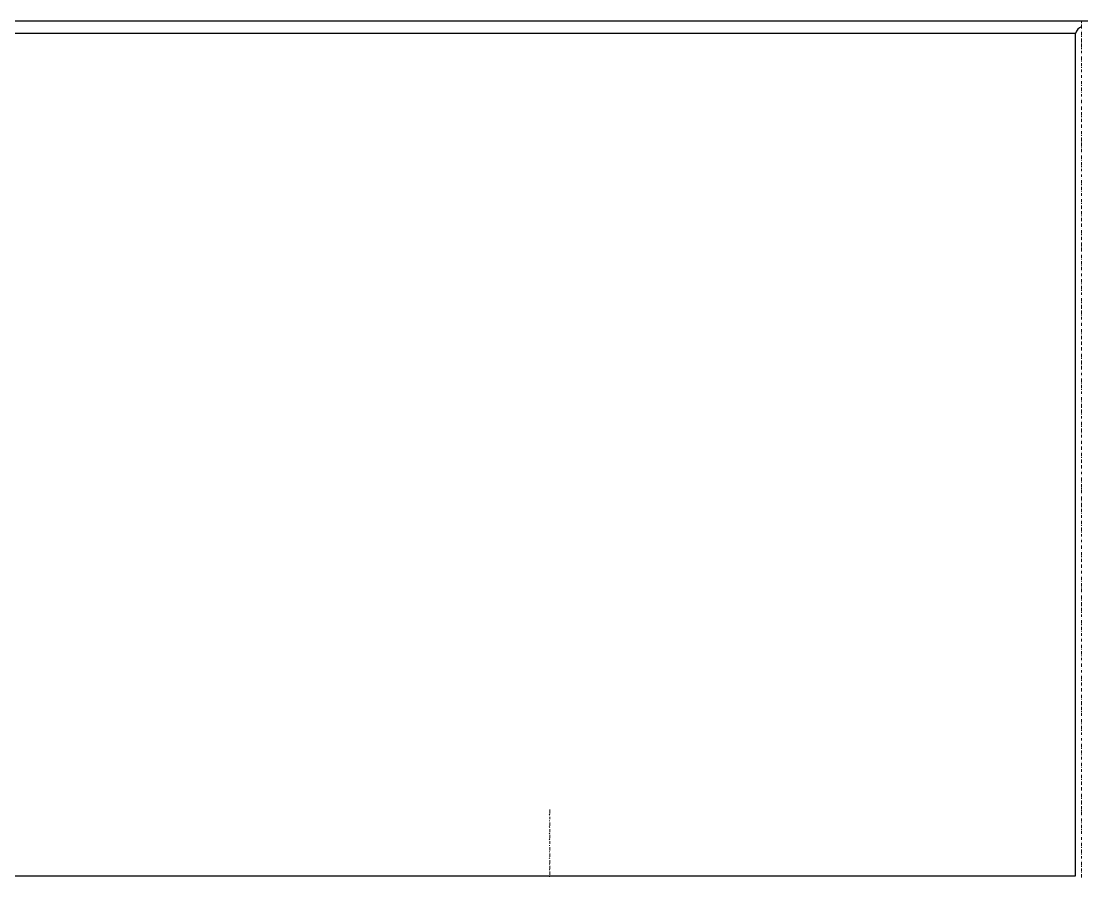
# Model space of a CAD drawing. Header units: millimetres. Extents: x 2928 to 3112, y 1220 to 1280.
# Drawn here: x 3082.976 to 3087.26, y 1236.898 to 1240.356 of the extents above; entities that cross this region are included whole.
import ezdxf

# ---------------------------------------------------------------- set-up
doc = ezdxf.new("R2010")
doc.units = ezdxf.units.MM

msp = doc.modelspace()

# ---------------------------------------------------------------- linework, layer by layer
at = {"color": 7, "linetype": 'Continuous', "lineweight": -2, "true_color": 0x000007}
msp.add_lwpolyline([(3098.42618, 1234.8053), (3098.42618, 1240.35609), (3056.66629, 1240.35609), (3056.66629, 1234.8053)], dxfattribs=at)
at = {"color": 252, "linetype": 'Continuous', "lineweight": 5, "true_color": 0x989898}
for points in [[(3087.25845, 1240.34947), (3087.25845, 1240.35609), (3087.25845, 1240.35609)], [(3087.25845, 1240.34285), (3087.25845, 1240.34616), (3087.25845, 1240.34616)], [(3087.25845, 1240.32632), (3087.25845, 1240.33955), (3087.25845, 1240.33955)], [(3087.25845, 1240.29985), (3087.25845, 1240.31308), (3087.25845, 1240.31308)], [(3087.25845, 1240.29324), (3087.25845, 1240.29654), (3087.25845, 1240.29654)], [(3087.25845, 1240.27339), (3087.25845, 1240.28662), (3087.25845, 1240.28662)], [(3087.25845, 1240.26677), (3087.25845, 1240.27008), (3087.25845, 1240.27008)], [(3087.25845, 1240.25023), (3087.25845, 1240.26346), (3087.25845, 1240.26346)], [(3087.25845, 1240.24362), (3087.25845, 1240.24692), (3087.25845, 1240.24692)], [(3087.25845, 1240.22708), (3087.25845, 1240.237), (3087.25845, 1240.237)], [(3087.25845, 1240.20061), (3087.25845, 1240.21384), (3087.25845, 1240.21384)], [(3087.25845, 1240.194), (3087.25845, 1240.1973), (3087.25845, 1240.1973)], [(3087.25845, 1240.17415), (3087.25845, 1240.18738), (3087.25845, 1240.18738)], [(3087.25845, 1240.16753), (3087.25845, 1240.17084), (3087.25845, 1240.17084)], [(3087.25845, 1240.15099), (3087.25845, 1240.16092), (3087.25845, 1240.16092)], [(3087.25845, 1240.12784), (3087.25845, 1240.13776), (3087.25845, 1240.13776)], [(3087.25845, 1240.10137), (3087.25845, 1240.1146), (3087.25845, 1240.1146)], [(3087.25845, 1240.09476), (3087.25845, 1240.09806), (3087.25845, 1240.09806)], [(3087.25845, 1240.07491), (3087.25845, 1240.08814), (3087.25845, 1240.08814)], [(3087.25845, 1240.06829), (3087.25845, 1240.0716), (3087.25845, 1240.0716)], [(3087.25845, 1240.05175), (3087.25845, 1240.06168), (3087.25845, 1240.06168)], [(3087.25845, 1240.02529), (3087.25845, 1240.03852), (3087.25845, 1240.03852)], [(3087.25845, 1239.99883), (3087.25845, 1240.01206), (3087.25845, 1240.01206)], [(3087.25845, 1239.97567), (3087.25845, 1239.9889), (3087.25845, 1239.9889)], [(3087.25845, 1239.96905), (3087.25845, 1239.97236), (3087.25845, 1239.97236)], [(3087.25845, 1239.94921), (3087.25845, 1239.96244), (3087.25845, 1239.96244)], [(3087.25845, 1239.92605), (3087.25845, 1239.93928), (3087.25845, 1239.93928)], [(3087.25845, 1239.89959), (3087.25845, 1239.91282), (3087.25845, 1239.91282)], [(3087.25845, 1239.89297), (3087.25845, 1239.89628), (3087.25845, 1239.89628)], [(3087.25845, 1239.87312), (3087.25845, 1239.88635), (3087.25845, 1239.88635)], [(3087.25845, 1239.86651), (3087.25845, 1239.86981), (3087.25845, 1239.86981)], [(3087.25845, 1239.84997), (3087.25845, 1239.8632), (3087.25845, 1239.8632)], [(3087.25845, 1239.84335), (3087.25845, 1239.84666), (3087.25845, 1239.84666)], [(3087.25845, 1239.82681), (3087.25845, 1239.84004), (3087.25845, 1239.84004)], [(3087.25845, 1239.80035), (3087.25845, 1239.81358), (3087.25845, 1239.81358)], [(3087.25845, 1239.79373), (3087.25845, 1239.79704), (3087.25845, 1239.79704)], [(3087.25845, 1239.77388), (3087.25845, 1239.78711), (3087.25845, 1239.78711)], [(3087.25845, 1239.76727), (3087.25845, 1239.77057), (3087.25845, 1239.77057)], [(3087.25845, 1239.75073), (3087.25845, 1239.76065), (3087.25845, 1239.76065)], [(3087.25845, 1239.72757), (3087.25845, 1239.7375), (3087.25845, 1239.7375)], [(3087.25845, 1239.70111), (3087.25845, 1239.71434), (3087.25845, 1239.71434)], [(3087.25845, 1239.69449), (3087.25845, 1239.6978), (3087.25845, 1239.6978)], [(3087.25845, 1239.67464), (3087.25845, 1239.68788), (3087.25845, 1239.68788)], [(3087.25845, 1239.66803), (3087.25845, 1239.67134), (3087.25845, 1239.67134)], [(3087.25845, 1239.65149), (3087.25845, 1239.66141), (3087.25845, 1239.66141)], [(3087.25845, 1239.62502), (3087.25845, 1239.63826), (3087.25845, 1239.63826)], [(3087.25845, 1239.61841), (3087.25845, 1239.62172), (3087.25845, 1239.62172)], [(3087.25845, 1239.59856), (3087.25845, 1239.61179), (3087.25845, 1239.61179)], [(3087.25845, 1239.5754), (3087.25845, 1239.58864), (3087.25845, 1239.58864)], [(3087.25845, 1239.56879), (3087.25845, 1239.5721), (3087.25845, 1239.5721)], [(3087.25845, 1239.54894), (3087.25845, 1239.56217), (3087.25845, 1239.56217)], [(3087.25845, 1239.52578), (3087.25845, 1239.53902), (3087.25845, 1239.53902)], [(3087.25845, 1239.49932), (3087.25845, 1239.51255), (3087.25845, 1239.51255)], [(3087.25845, 1239.4927), (3087.25845, 1239.49601), (3087.25845, 1239.49601)], [(3087.25845, 1239.47286), (3087.25845, 1239.48609), (3087.25845, 1239.48609)], [(3087.25845, 1239.4497), (3087.25845, 1239.46293), (3087.25845, 1239.46293)], [(3087.25845, 1239.44309), (3087.25845, 1239.44639), (3087.25845, 1239.44639)], [(3087.25845, 1239.42655), (3087.25845, 1239.43978), (3087.25845, 1239.43978)], [(3087.25845, 1239.40008), (3087.25845, 1239.41331), (3087.25845, 1239.41331)], [(3087.25845, 1239.39347), (3087.25845, 1239.39677), (3087.25845, 1239.39677)], [(3087.25845, 1239.37362), (3087.25845, 1239.38685), (3087.25845, 1239.38685)], [(3087.25845, 1239.367), (3087.25845, 1239.37031), (3087.25845, 1239.37031)], [(3087.25845, 1239.35046), (3087.25845, 1239.36369), (3087.25845, 1239.36369)], [(3087.25845, 1239.32731), (3087.25845, 1239.33723), (3087.25845, 1239.33723)], [(3087.25845, 1239.30084), (3087.25845, 1239.31407), (3087.25845, 1239.31407)], [(3087.25845, 1239.29423), (3087.25845, 1239.29753), (3087.25845, 1239.29753)], [(3087.25845, 1239.27438), (3087.25845, 1239.28761), (3087.25845, 1239.28761)], [(3087.25845, 1239.26776), (3087.25845, 1239.27107), (3087.25845, 1239.27107)], [(3087.25845, 1239.25122), (3087.25845, 1239.26115), (3087.25845, 1239.26115)], [(3087.25845, 1239.22476), (3087.25845, 1239.23799), (3087.25845, 1239.23799)], [(3087.25845, 1239.21814), (3087.25845, 1239.22145), (3087.25845, 1239.22145)], [(3087.25845, 1239.19829), (3087.25845, 1239.21153), (3087.25845, 1239.21153)], [(3087.25845, 1239.19499), (3087.25845, 1239.19829), (3087.25845, 1239.19829)], [(3087.25845, 1239.17514), (3087.25845, 1239.18837), (3087.25845, 1239.18837)], [(3087.25845, 1239.16852), (3087.25845, 1239.17183), (3087.25845, 1239.17183)], [(3087.25845, 1239.15198), (3087.25845, 1239.16191), (3087.25845, 1239.16191)], [(3087.25845, 1239.12552), (3087.25845, 1239.13875), (3087.25845, 1239.13875)], [(3087.25845, 1239.09906), (3087.25845, 1239.11229), (3087.25845, 1239.11229)], [(3087.25845, 1239.09244), (3087.25845, 1239.09575), (3087.25845, 1239.09575)], [(3087.25845, 1239.07259), (3087.25845, 1239.08582), (3087.25845, 1239.08582)], [(3087.25845, 1239.04944), (3087.25845, 1239.06267), (3087.25845, 1239.06267)], [(3087.25845, 1239.02628), (3087.25845, 1239.03951), (3087.25845, 1239.03951)], [(3087.25845, 1238.99982), (3087.25845, 1239.01305), (3087.25845, 1239.01305)], [(3087.25845, 1238.9932), (3087.25845, 1238.99651), (3087.25845, 1238.99651)], [(3087.25845, 1238.97335), (3087.25845, 1238.98658), (3087.25845, 1238.98658)], [(3087.25845, 1238.96674), (3087.25845, 1238.97004), (3087.25845, 1238.97004)], [(3087.25845, 1238.9502), (3087.25845, 1238.96343), (3087.25845, 1238.96343)], [(3087.25845, 1238.92704), (3087.25845, 1238.93696), (3087.25845, 1238.93696)], [(3087.25845, 1238.90058), (3087.25845, 1238.91381), (3087.25845, 1238.91381)], [(3087.25845, 1238.89396), (3087.25845, 1238.89727), (3087.25845, 1238.89727)], [(3087.25845, 1238.87411), (3087.25845, 1238.88735), (3087.25845, 1238.88735)], [(3087.25845, 1238.8675), (3087.25845, 1238.87081), (3087.25845, 1238.87081)], [(3087.25845, 1238.85096), (3087.25845, 1238.86088), (3087.25845, 1238.86088)], [(3087.25845, 1238.82449), (3087.25845, 1238.83773), (3087.25845, 1238.83773)], [(3087.25845, 1238.81788), (3087.25845, 1238.82119), (3087.25845, 1238.82119)], [(3087.25845, 1238.79803), (3087.25845, 1238.81126), (3087.25845, 1238.81126)], [(3087.25845, 1238.79472), (3087.25845, 1238.79803), (3087.25845, 1238.79803)], [(3087.25845, 1238.77487), (3087.25845, 1238.78811), (3087.25845, 1238.78811)], [(3087.25845, 1238.76826), (3087.25845, 1238.77157), (3087.25845, 1238.77157)], [(3087.25845, 1238.75172), (3087.25845, 1238.76164), (3087.25845, 1238.76164)], [(3087.25845, 1238.72525), (3087.25845, 1238.73849), (3087.25845, 1238.73849)], [(3087.25845, 1238.71864), (3087.25845, 1238.72195), (3087.25845, 1238.72195)], [(3087.25845, 1238.69879), (3087.25845, 1238.71202), (3087.25845, 1238.71202)], [(3087.25845, 1238.69217), (3087.25845, 1238.69548), (3087.25845, 1238.69548)], [(3087.25845, 1238.67563), (3087.25845, 1238.68556), (3087.25845, 1238.68556)], [(3087.25845, 1238.64917), (3087.25845, 1238.6624), (3087.25845, 1238.6624)], [(3087.25845, 1238.62601), (3087.25845, 1238.63925), (3087.25845, 1238.63925)], [(3087.25845, 1238.59955), (3087.25845, 1238.61278), (3087.25845, 1238.61278)], [(3087.25845, 1238.59294), (3087.25845, 1238.59624), (3087.25845, 1238.59624)], [(3087.25845, 1238.57309), (3087.25845, 1238.58632), (3087.25845, 1238.58632)], [(3087.25845, 1238.54993), (3087.25845, 1238.56316), (3087.25845, 1238.56316)], [(3087.25845, 1238.52678), (3087.25845, 1238.5367), (3087.25845, 1238.5367)], [(3087.25845, 1238.50031), (3087.25845, 1238.51354), (3087.25845, 1238.51354)], [(3087.25845, 1238.4937), (3087.25845, 1238.497), (3087.25845, 1238.497)], [(3087.25845, 1238.47385), (3087.25845, 1238.48708), (3087.25845, 1238.48708)], [(3087.25845, 1238.46723), (3087.25845, 1238.47054), (3087.25845, 1238.47054)], [(3087.25845, 1238.45069), (3087.25845, 1238.46392), (3087.25845, 1238.46392)], [(3087.25845, 1238.42423), (3087.25845, 1238.43746), (3087.25845, 1238.43746)], [(3087.25845, 1238.41761), (3087.25845, 1238.42092), (3087.25845, 1238.42092)], [(3087.25845, 1238.39776), (3087.25845, 1238.411), (3087.25845, 1238.411)], [(3087.25845, 1238.39446), (3087.25845, 1238.39776), (3087.25845, 1238.39776)], [(3087.25845, 1238.37461), (3087.25845, 1238.38784), (3087.25845, 1238.38784)], [(3087.25845, 1238.36799), (3087.25845, 1238.3713), (3087.25845, 1238.3713)], [(3087.25845, 1238.35145), (3087.25845, 1238.36138), (3087.25845, 1238.36138)], [(3087.25845, 1238.32499), (3087.25845, 1238.33822), (3087.25845, 1238.33822)], [(3087.25845, 1238.31837), (3087.25845, 1238.32168), (3087.25845, 1238.32168)], [(3087.25845, 1238.29853), (3087.25845, 1238.31176), (3087.25845, 1238.31176)], [(3087.25845, 1238.29191), (3087.25845, 1238.29522), (3087.25845, 1238.29522)], [(3087.25845, 1238.27537), (3087.25845, 1238.28529), (3087.25845, 1238.28529)], [(3087.25845, 1238.25221), (3087.25845, 1238.26214), (3087.25845, 1238.26214)], [(3087.25845, 1238.22575), (3087.25845, 1238.23898), (3087.25845, 1238.23898)], [(3087.25845, 1238.19929), (3087.25845, 1238.21252), (3087.25845, 1238.21252)], [(3087.25845, 1238.19267), (3087.25845, 1238.19598), (3087.25845, 1238.19598)], [(3087.25845, 1238.17282), (3087.25845, 1238.18605), (3087.25845, 1238.18605)], [(3087.25845, 1238.14967), (3087.25845, 1238.1629), (3087.25845, 1238.1629)], [(3087.25845, 1238.12651), (3087.25845, 1238.13643), (3087.25845, 1238.13643)], [(3087.25845, 1238.10005), (3087.25845, 1238.11328), (3087.25845, 1238.11328)], [(3087.25845, 1238.09343), (3087.25845, 1238.09674), (3087.25845, 1238.09674)], [(3087.25845, 1238.07358), (3087.25845, 1238.08681), (3087.25845, 1238.08681)], [(3087.25845, 1238.06697), (3087.25845, 1238.07027), (3087.25845, 1238.07027)], [(3087.25845, 1238.05043), (3087.25845, 1238.06366), (3087.25845, 1238.06366)], [(3087.25845, 1238.02396), (3087.25845, 1238.0372), (3087.25845, 1238.0372)], [(3087.25845, 1238.01735), (3087.25845, 1238.02066), (3087.25845, 1238.02066)], [(3087.25845, 1237.9975), (3087.25845, 1238.01073), (3087.25845, 1238.01073)], [(3087.25845, 1237.99419), (3087.25845, 1237.9975), (3087.25845, 1237.9975)], [(3087.25845, 1237.97434), (3087.25845, 1237.98758), (3087.25845, 1237.98758)], [(3087.25845, 1237.96773), (3087.25845, 1237.97104), (3087.25845, 1237.97104)], [(3087.25845, 1237.95119), (3087.25845, 1237.96111), (3087.25845, 1237.96111)], [(3087.25845, 1237.92472), (3087.25845, 1237.93796), (3087.25845, 1237.93796)], [(3087.25845, 1237.91811), (3087.25845, 1237.92142), (3087.25845, 1237.92142)], [(3087.25845, 1237.89826), (3087.25845, 1237.91149), (3087.25845, 1237.91149)], [(3087.25845, 1237.89164), (3087.25845, 1237.89495), (3087.25845, 1237.89495)], [(3087.25845, 1237.8751), (3087.25845, 1237.88503), (3087.25845, 1237.88503)], [(3087.25845, 1237.85195), (3087.25845, 1237.86187), (3087.25845, 1237.86187)], [(3087.25845, 1237.82548), (3087.25845, 1237.83872), (3087.25845, 1237.83872)], [(3087.25845, 1237.81887), (3087.25845, 1237.82218), (3087.25845, 1237.82218)], [(3087.25845, 1237.79902), (3087.25845, 1237.81225), (3087.25845, 1237.81225)], [(3087.25845, 1237.7924), (3087.25845, 1237.79571), (3087.25845, 1237.79571)], [(3087.25845, 1237.77586), (3087.25845, 1237.78579), (3087.25845, 1237.78579)], [(3087.25845, 1237.7494), (3087.25845, 1237.76263), (3087.25845, 1237.76263)], [(3087.25845, 1237.72625), (3087.25845, 1237.73617), (3087.25845, 1237.73617)], [(3087.25845, 1237.69978), (3087.25845, 1237.71301), (3087.25845, 1237.71301)], [(3087.25845, 1237.69317), (3087.25845, 1237.69647), (3087.25845, 1237.69647)], [(3087.25845, 1237.67332), (3087.25845, 1237.68655), (3087.25845, 1237.68655)], [(3087.25845, 1237.65016), (3087.25845, 1237.66339), (3087.25845, 1237.66339)], [(3087.25845, 1237.6237), (3087.25845, 1237.63693), (3087.25845, 1237.63693)], [(3087.25845, 1237.61708), (3087.25845, 1237.62039), (3087.25845, 1237.62039)], [(3087.25845, 1237.59723), (3087.25845, 1237.61047), (3087.25845, 1237.61047)], [(3087.25845, 1237.59393), (3087.25845, 1237.59723), (3087.25845, 1237.59723)], [(3087.25845, 1237.57408), (3087.25845, 1237.58731), (3087.25845, 1237.58731)], [(3087.25845, 1237.56746), (3087.25845, 1237.57077), (3087.25845, 1237.57077)], [(3087.25845, 1237.55092), (3087.25845, 1237.56415), (3087.25845, 1237.56415)], [(3087.25845, 1237.52446), (3087.25845, 1237.53769), (3087.25845, 1237.53769)], [(3087.25845, 1237.51784), (3087.25845, 1237.52115), (3087.25845, 1237.52115)], [(3087.25845, 1237.49799), (3087.25845, 1237.51123), (3087.25845, 1237.51123)], [(3087.25845, 1237.49138), (3087.25845, 1237.49469), (3087.25845, 1237.49469)], [(3087.25845, 1237.47484), (3087.25845, 1237.48476), (3087.25845, 1237.48476)], [(3087.25845, 1237.45168), (3087.25845, 1237.46161), (3087.25845, 1237.46161)], [(3087.25845, 1237.42522), (3087.25845, 1237.43845), (3087.25845, 1237.43845)], [(3087.25845, 1237.4186), (3087.25845, 1237.42191), (3087.25845, 1237.42191)], [(3087.25845, 1237.39876), (3087.25845, 1237.41199), (3087.25845, 1237.41199)], [(3087.25845, 1237.39214), (3087.25845, 1237.39545), (3087.25845, 1237.39545)], [(3087.25845, 1237.3756), (3087.25845, 1237.38552), (3087.25845, 1237.38552)], [(3087.25845, 1237.34914), (3087.25845, 1237.36237), (3087.25845, 1237.36237)], [(3087.25845, 1237.34252), (3087.25845, 1237.34583), (3087.25845, 1237.34583)], [(3087.25845, 1237.32598), (3087.25845, 1237.3359), (3087.25845, 1237.3359)], [(3087.25845, 1237.29952), (3087.25845, 1237.31275), (3087.25845, 1237.31275)], [(3087.25845, 1237.2929), (3087.25845, 1237.29621), (3087.25845, 1237.29621)], [(3087.25845, 1237.27305), (3087.25845, 1237.28628), (3087.25845, 1237.28628)], [(3087.25845, 1237.2499), (3087.25845, 1237.26313), (3087.25845, 1237.26313)], [(3087.25845, 1237.22343), (3087.25845, 1237.23666), (3087.25845, 1237.23666)], [(3087.25845, 1237.21682), (3087.25845, 1237.22012), (3087.25845, 1237.22012)], [(3085.11158, 1237.15727), (3085.11158, 1237.17381), (3085.11158, 1237.17381)], [(3087.25845, 1237.19697), (3087.25845, 1237.2102), (3087.25845, 1237.2102)], [(3087.25845, 1237.19366), (3087.25845, 1237.19697), (3087.25845, 1237.19697)], [(3087.25845, 1237.17381), (3087.25845, 1237.18705), (3087.25845, 1237.18705)], [(3087.25845, 1237.1672), (3087.25845, 1237.17051), (3087.25845, 1237.17051)], [(3085.11158, 1237.15066), (3085.10827, 1237.15397), (3085.10827, 1237.15397)], [(3085.11158, 1237.1275), (3085.10827, 1237.1275), (3085.10827, 1237.1275)], [(3085.11158, 1237.13412), (3085.11158, 1237.14404), (3085.11158, 1237.14404)], [(3087.25845, 1237.15066), (3087.25845, 1237.16389), (3087.25845, 1237.16389)], [(3087.25845, 1237.12419), (3087.25845, 1237.13743), (3087.25845, 1237.13743)], [(3085.11158, 1237.10104), (3085.10827, 1237.10435), (3085.10827, 1237.10435)], [(3085.11158, 1237.10765), (3085.11158, 1237.12089), (3085.11158, 1237.12089)], [(3085.11158, 1237.08119), (3085.11158, 1237.09442), (3085.11158, 1237.09442)], [(3087.25845, 1237.11758), (3087.25845, 1237.12089), (3087.25845, 1237.12089)], [(3087.25845, 1237.09773), (3087.25845, 1237.11096), (3087.25845, 1237.11096)], [(3087.25845, 1237.09111), (3087.25845, 1237.09442), (3087.25845, 1237.09442)], [(3087.25845, 1237.07457), (3087.25845, 1237.08781), (3087.25845, 1237.08781)], [(3085.11158, 1237.07457), (3085.10827, 1237.07788), (3085.10827, 1237.07788)], [(3085.11158, 1237.05142), (3085.10827, 1237.05473), (3085.10827, 1237.05473)], [(3085.11158, 1237.05803), (3085.11158, 1237.07127), (3085.11158, 1237.07127)], [(3085.11158, 1237.03488), (3085.11158, 1237.0448), (3085.11158, 1237.0448)], [(3087.25845, 1237.05142), (3087.25845, 1237.06134), (3087.25845, 1237.06134)], [(3085.11158, 1237.02826), (3085.10827, 1237.02826), (3085.10827, 1237.02826)], [(3085.11158, 1237.0018), (3085.10827, 1237.0018), (3085.10827, 1237.0018)], [(3085.11158, 1237.00841), (3085.11158, 1237.02165), (3085.11158, 1237.02165)], [(3087.25845, 1237.02495), (3087.25845, 1237.03819), (3087.25845, 1237.03819)], [(3087.25845, 1237.01834), (3087.25845, 1237.02165), (3087.25845, 1237.02165)], [(3087.25845, 1236.99849), (3087.25845, 1237.01172), (3087.25845, 1237.01172)], [(3085.11158, 1236.97533), (3085.10827, 1236.97864), (3085.10827, 1236.97864)], [(3085.11158, 1236.98195), (3085.11158, 1236.99518), (3085.11158, 1236.99518)], [(3085.11158, 1236.95549), (3085.11158, 1236.96872), (3085.11158, 1236.96872)], [(3087.25845, 1236.99187), (3087.25845, 1236.99518), (3087.25845, 1236.99518)], [(3087.25845, 1236.97533), (3087.25845, 1236.98526), (3087.25845, 1236.98526)], [(3087.25845, 1236.94887), (3087.25845, 1236.9621), (3087.25845, 1236.9621)], [(3085.11158, 1236.95218), (3085.10827, 1236.95218), (3085.10827, 1236.95218)], [(3085.11158, 1236.92902), (3085.10827, 1236.92902), (3085.10827, 1236.92902)], [(3085.11158, 1236.93233), (3085.11158, 1236.94556), (3085.11158, 1236.94556)], [(3085.11158, 1236.90918), (3085.11158, 1236.92241), (3085.11158, 1236.92241)], [(3087.25845, 1236.94225), (3087.25845, 1236.94556), (3087.25845, 1236.94556)], [(3087.25845, 1236.92571), (3087.25845, 1236.93564), (3087.25845, 1236.93564)], [(3087.25845, 1236.9191), (3087.25845, 1236.92241), (3087.25845, 1236.92241)], [(3085.11158, 1236.90256), (3085.10827, 1236.90256), (3085.10827, 1236.90256)], [(3087.25845, 1236.89925), (3087.25845, 1236.91248), (3087.25845, 1236.91248)]]:
    msp.add_lwpolyline(points, dxfattribs=at)
at = {"color": 7, "linetype": 'Continuous', "lineweight": -2, "true_color": 0x000007}
msp.add_lwpolyline([(3080.83436, 1236.90587), (3087.2353, 1236.90587), (3087.2353, 1240.30647), (3080.83436, 1240.30647)], close=True, dxfattribs=at)
at = {"color": 252, "linetype": 'Continuous', "lineweight": 5, "true_color": 0x989898}
for points in [[(3087.25845, 1240.3197), (3087.25845, 1240.3197)], [(3087.25845, 1240.22046), (3087.25845, 1240.22046)], [(3087.25845, 1240.14438), (3087.25845, 1240.14438)], [(3087.25845, 1240.12122), (3087.25845, 1240.12122)], [(3087.25845, 1240.04514), (3087.25845, 1240.04514)], [(3087.25845, 1240.01867), (3087.25845, 1240.01867)], [(3087.25845, 1239.99552), (3087.25845, 1239.99552)], [(3087.25845, 1239.9459), (3087.25845, 1239.9459)], [(3087.25845, 1239.91943), (3087.25845, 1239.91943)], [(3087.25845, 1239.82019), (3087.25845, 1239.82019)], [(3087.25845, 1239.74411), (3087.25845, 1239.74411)], [(3087.25845, 1239.72096), (3087.25845, 1239.72096)], [(3087.25845, 1239.64487), (3087.25845, 1239.64487)], [(3087.25845, 1239.59525), (3087.25845, 1239.59525)], [(3087.25845, 1239.54563), (3087.25845, 1239.54563)], [(3087.25845, 1239.51917), (3087.25845, 1239.51917)], [(3087.25845, 1239.46955), (3087.25845, 1239.46955)], [(3087.25845, 1239.41993), (3087.25845, 1239.41993)], [(3087.25845, 1239.34385), (3087.25845, 1239.34385)], [(3087.25845, 1239.32069), (3087.25845, 1239.32069)], [(3087.25845, 1239.24461), (3087.25845, 1239.24461)], [(3087.25845, 1239.14537), (3087.25845, 1239.14537)], [(3087.25845, 1239.1189), (3087.25845, 1239.1189)], [(3087.25845, 1239.06928), (3087.25845, 1239.06928)], [(3087.25845, 1239.04613), (3087.25845, 1239.04613)], [(3087.25845, 1239.01966), (3087.25845, 1239.01966)], [(3087.25845, 1238.94358), (3087.25845, 1238.94358)], [(3087.25845, 1238.92042), (3087.25845, 1238.92042)], [(3087.25845, 1238.84434), (3087.25845, 1238.84434)], [(3087.25845, 1238.7451), (3087.25845, 1238.7451)], [(3087.25845, 1238.66902), (3087.25845, 1238.66902)], [(3087.25845, 1238.64586), (3087.25845, 1238.64586)], [(3087.25845, 1238.6194), (3087.25845, 1238.6194)], [(3087.25845, 1238.56978), (3087.25845, 1238.56978)], [(3087.25845, 1238.54332), (3087.25845, 1238.54332)], [(3087.25845, 1238.52016), (3087.25845, 1238.52016)], [(3087.25845, 1238.44408), (3087.25845, 1238.44408)], [(3087.25845, 1238.34484), (3087.25845, 1238.34484)], [(3087.25845, 1238.26875), (3087.25845, 1238.26875)], [(3087.25845, 1238.2456), (3087.25845, 1238.2456)], [(3087.25845, 1238.21913), (3087.25845, 1238.21913)], [(3087.25845, 1238.16951), (3087.25845, 1238.16951)], [(3087.25845, 1238.14305), (3087.25845, 1238.14305)], [(3087.25845, 1238.11989), (3087.25845, 1238.11989)], [(3087.25845, 1238.04381), (3087.25845, 1238.04381)], [(3087.25845, 1237.94457), (3087.25845, 1237.94457)], [(3087.25845, 1237.86849), (3087.25845, 1237.86849)], [(3087.25845, 1237.84533), (3087.25845, 1237.84533)], [(3087.25845, 1237.76925), (3087.25845, 1237.76925)], [(3087.25845, 1237.74279), (3087.25845, 1237.74279)], [(3087.25845, 1237.71963), (3087.25845, 1237.71963)], [(3087.25845, 1237.67001), (3087.25845, 1237.67001)], [(3087.25845, 1237.64355), (3087.25845, 1237.64355)], [(3087.25845, 1237.54431), (3087.25845, 1237.54431)], [(3087.25845, 1237.46822), (3087.25845, 1237.46822)], [(3087.25845, 1237.44507), (3087.25845, 1237.44507)], [(3087.25845, 1237.36898), (3087.25845, 1237.36898)], [(3087.25845, 1237.31936), (3087.25845, 1237.31936)], [(3087.25845, 1237.26974), (3087.25845, 1237.26974)], [(3087.25845, 1237.24328), (3087.25845, 1237.24328)], [(3087.25845, 1237.14404), (3087.25845, 1237.14404)], [(3087.25845, 1237.06796), (3087.25845, 1237.06796)], [(3087.25845, 1237.0448), (3087.25845, 1237.0448)], [(3087.25845, 1236.96872), (3087.25845, 1236.96872)]]:
    msp.add_lwpolyline(points, close=True, dxfattribs=at)
at = {"color": 7, "linetype": 'Continuous', "lineweight": -2, "true_color": 0x000007}
msp.add_open_spline([(3087.25845, 1240.33293), (3087.24853, 1240.32962), (3087.23861, 1240.3197), (3087.2353, 1240.30647)], degree=3, dxfattribs=at)

doc.saveas('drawing.dxf')
